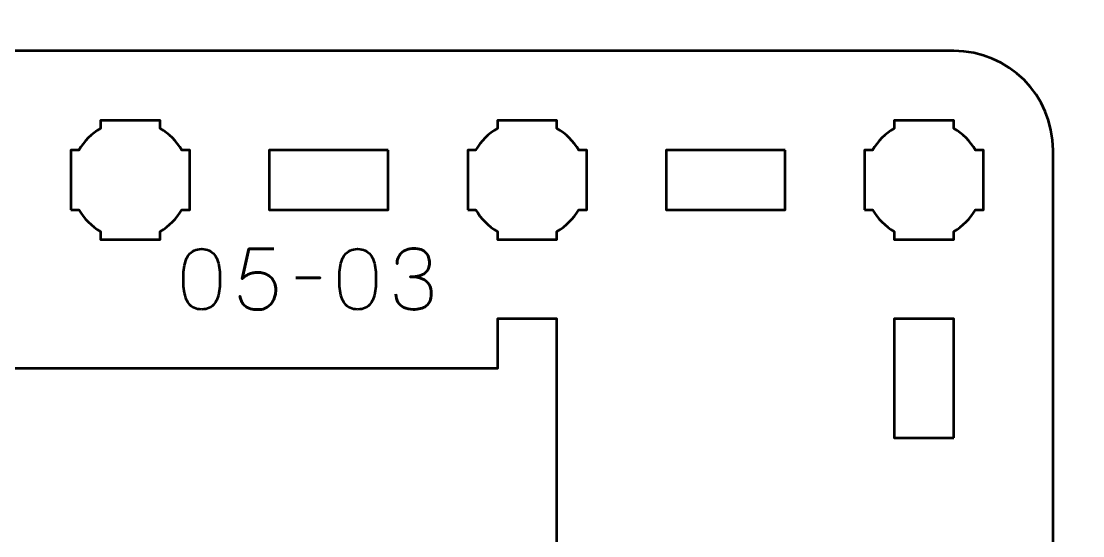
# Model space of a CAD drawing. Header units: centimetres. Extents: x -21 to 0, y -29.7 to 0.
# Drawn here: x -15.65 to -10.3, y -12.46 to -9.86 of the extents above; entities that cross this region are included whole.
import ezdxf

# ---------------------------------------------------------------- set-up
doc = ezdxf.new("R2010")
doc.units = ezdxf.units.CM
doc.header["$MEASUREMENT"] = 0
doc.layers.add('Layer 1', color=7, linetype='Continuous')

msp = doc.modelspace()

# ---------------------------------------------------------------- linework, layer by layer
at = {"layer": 'Layer 1', "color": 1, "lineweight": 53}
msp.add_open_spline([(-21.00003, -29.19995), (-21.00003, -29.19995), (-21.00003, -2.89992), (-21.00003, -2.89992), (-21.00003, -2.89992), (-21.00003, -2.81709), (-20.93286, -2.74992), (-20.85003, -2.74992), (-20.85003, -2.74992), (-20.7672, -2.74992), (-20.70003, -2.68275), (-20.70003, -2.59992), (-20.70003, -2.59992), (-20.70003, -2.51709), (-20.7672, -2.44992), (-20.85003, -2.44992), (-20.85003, -2.44992), (-20.93286, -2.44992), (-21.00003, -2.38275), (-21.00003, -2.29992), (-21.00003, -2.29992), (-21.00003, -2.21709), (-20.93286, -2.14992), (-20.85003, -2.14992), (-20.85003, -2.14992), (-20.7672, -2.14992), (-20.70003, -2.08275), (-20.70003, -1.99992), (-20.70003, -1.99992), (-20.70003, -1.91709), (-20.7672, -1.84992), (-20.85003, -1.84992), (-20.85003, -1.84992), (-20.93286, -1.84992), (-21.00003, -1.78275), (-21.00003, -1.69992), (-21.00003, -1.69992), (-21.00003, -1.61709), (-20.93286, -1.54992), (-20.85003, -1.54992), (-20.85003, -1.54992), (-20.7672, -1.54992), (-20.70003, -1.48275), (-20.70003, -1.39992), (-20.70003, -1.39992), (-20.70003, -1.31709), (-20.7672, -1.24992), (-20.85003, -1.24992), (-20.85003, -1.24992), (-20.93286, -1.24992), (-21.00003, -1.18275), (-21.00003, -1.09992), (-21.00003, -1.09992), (-21.00003, -1.09992), (-21.00003, -0.49992), (-21.00003, -0.49992), (-21.00003, -0.49992), (-21.00003, -0.22295), (-20.77694, 0.00004), (-20.49994, 0.00004), (-20.49994, 0.00004), (-20.49994, 0.00004), (-0.50008, 0.00004), (-0.50008, 0.00004), (-0.50008, 0.00004), (-0.22294, 0.00004), (0.00002, -0.22295), (0.00002, -0.49992), (0.00002, -0.49992), (0.00002, -0.49992), (0.00002, -29.19995), (0.00002, -29.19995), (0.00002, -29.19995), (0.00002, -29.47695), (-0.22294, -29.70004), (-0.50008, -29.70004), (-0.50008, -29.70004), (-0.50008, -29.70004), (-20.49994, -29.70004), (-20.49994, -29.70004), (-20.49994, -29.70004), (-20.77694, -29.70004), (-21.00003, -29.47695), (-21.00003, -29.19995)], degree=3, knots=[0, 0, 0, 0, 0.047619, 0.047619, 0.047619, 0.047619, 0.0952381, 0.0952381, 0.0952381, 0.0952381, 0.1428571, 0.1428571, 0.1428571, 0.1428571, 0.1904762, 0.1904762, 0.1904762, 0.1904762, 0.2380952, 0.2380952, 0.2380952, 0.2380952, 0.2857143, 0.2857143, 0.2857143, 0.2857143, 0.3333333, 0.3333333, 0.3333333, 0.3333333, 0.3809524, 0.3809524, 0.3809524, 0.3809524, 0.4285714, 0.4285714, 0.4285714, 0.4285714, 0.4761905, 0.4761905, 0.4761905, 0.4761905, 0.5238095, 0.5238095, 0.5238095, 0.5238095, 0.5714286, 0.5714286, 0.5714286, 0.5714286, 0.6190476, 0.6190476, 0.6190476, 0.6190476, 0.6666667, 0.6666667, 0.6666667, 0.6666667, 0.7142857, 0.7142857, 0.7142857, 0.7142857, 0.7619048, 0.7619048, 0.7619048, 0.7619048, 0.8095238, 0.8095238, 0.8095238, 0.8095238, 0.8571429, 0.8571429, 0.8571429, 0.8571429, 0.9047619, 0.9047619, 0.9047619, 0.9047619, 0.952381, 0.952381, 0.952381, 0.952381, 1, 1, 1, 1], dxfattribs=at)
at = {"layer": 'Layer 1', "color": 3, "lineweight": 53}
msp.add_open_spline([(-10.45004, -14.81233), (-10.45012, -15.08939), (-10.67319, -15.31227), (-10.95014, -15.31227), (-10.95014, -15.31227), (-13.71673, -15.31227), (-16.48335, -15.31227), (-19.24994, -15.31227), (-19.24994, -15.31227), (-19.52694, -15.31227), (-19.75004, -15.08918), (-19.75004, -14.81218), (-19.75004, -14.81218), (-19.75004, -14.81218), (-19.75004, -10.51232), (-19.75004, -10.51232), (-19.75004, -10.51232), (-19.75004, -10.23519), (-19.52694, -10.01223), (-19.24994, -10.01223), (-19.24994, -10.01223), (-16.48335, -10.01223), (-13.71673, -10.01223), (-10.95014, -10.01223), (-10.95014, -10.01223), (-10.67314, -10.01223), (-10.45004, -10.23532), (-10.45004, -10.51232), (-10.45004, -10.51232), (-10.45004, -10.51232), (-10.45004, -14.81233), (-10.45004, -14.81233)], degree=3, knots=[0, 0, 0, 0, 0.125, 0.125, 0.125, 0.125, 0.25, 0.25, 0.25, 0.25, 0.375, 0.375, 0.375, 0.375, 0.5, 0.5, 0.5, 0.5, 0.625, 0.625, 0.625, 0.625, 0.75, 0.75, 0.75, 0.75, 0.875, 0.875, 0.875, 0.875, 1, 1, 1, 1], dxfattribs=at)
at = {"layer": 'Layer 1', "lineweight": 53}
for points, knots in [([(-15.39999, -10.81232), (-15.39999, -10.81232), (-15.39999, -10.6638), (-15.39999, -10.6638), (-15.39999, -10.6638), (-15.39999, -10.6638), (-15.40001, -10.66225), (-15.40001, -10.66225), (-15.40001, -10.66225), (-15.40001, -10.66225), (-15.39999, -10.6607), (-15.39999, -10.6607), (-15.39999, -10.6607), (-15.39999, -10.6607), (-15.39999, -10.51232), (-15.39999, -10.51232), (-15.39999, -10.51232), (-15.39999, -10.51232), (-15.3599, -10.51232), (-15.3599, -10.51232), (-15.3599, -10.51232), (-15.33355, -10.46675), (-15.29555, -10.42877), (-15.25, -10.40241), (-15.25, -10.40241), (-15.25, -10.40241), (-15.25, -10.36232), (-15.25, -10.36232), (-15.25, -10.36232), (-15.25, -10.36232), (-15.10595, -10.36232), (-15.10595, -10.36232), (-15.10595, -10.36232), (-15.10595, -10.36232), (-15.10001, -10.36226), (-15.10001, -10.36226), (-15.10001, -10.36226), (-15.10001, -10.36226), (-15.09407, -10.36232), (-15.09407, -10.36232), (-15.09407, -10.36232), (-15.09407, -10.36232), (-14.95, -10.36232), (-14.95, -10.36232), (-14.95, -10.36232), (-14.95, -10.36232), (-14.95, -10.40239), (-14.95, -10.40239), (-14.95, -10.40239), (-14.90443, -10.42875), (-14.86644, -10.46674), (-14.8401, -10.51232), (-14.8401, -10.51232), (-14.8401, -10.51232), (-14.8, -10.51232), (-14.8, -10.51232), (-14.8, -10.51232), (-14.8, -10.51232), (-14.8, -10.81232), (-14.8, -10.81232), (-14.8, -10.81232), (-14.8, -10.81232), (-14.84019, -10.81232), (-14.84019, -10.81232), (-14.84019, -10.81232), (-14.86653, -10.85782), (-14.90449, -10.89576), (-14.95, -10.9221), (-14.95, -10.9221), (-14.95, -10.9221), (-14.95, -10.96231), (-14.95, -10.96231), (-14.95, -10.96231), (-14.95, -10.96231), (-15.25, -10.96231), (-15.25, -10.96231), (-15.25, -10.96231), (-15.25, -10.96231), (-15.25, -10.92208), (-15.25, -10.92208), (-15.25, -10.92208), (-15.2955, -10.89574), (-15.33346, -10.85781), (-15.3598, -10.81232), (-15.3598, -10.81232), (-15.3598, -10.81232), (-15.39999, -10.81232), (-15.39999, -10.81232)], [0, 0, 0, 0, 0.0454545, 0.0454545, 0.0454545, 0.0454545, 0.0909091, 0.0909091, 0.0909091, 0.0909091, 0.1363636, 0.1363636, 0.1363636, 0.1363636, 0.1818182, 0.1818182, 0.1818182, 0.1818182, 0.2272727, 0.2272727, 0.2272727, 0.2272727, 0.2727273, 0.2727273, 0.2727273, 0.2727273, 0.3181818, 0.3181818, 0.3181818, 0.3181818, 0.3636364, 0.3636364, 0.3636364, 0.3636364, 0.4090909, 0.4090909, 0.4090909, 0.4090909, 0.4545455, 0.4545455, 0.4545455, 0.4545455, 0.5, 0.5, 0.5, 0.5, 0.5454545, 0.5454545, 0.5454545, 0.5454545, 0.5909091, 0.5909091, 0.5909091, 0.5909091, 0.6363636, 0.6363636, 0.6363636, 0.6363636, 0.6818182, 0.6818182, 0.6818182, 0.6818182, 0.7272727, 0.7272727, 0.7272727, 0.7272727, 0.7727273, 0.7727273, 0.7727273, 0.7727273, 0.8181818, 0.8181818, 0.8181818, 0.8181818, 0.8636364, 0.8636364, 0.8636364, 0.8636364, 0.9090909, 0.9090909, 0.9090909, 0.9090909, 0.9545455, 0.9545455, 0.9545455, 0.9545455, 1, 1, 1, 1]), ([(-13.39999, -10.81232), (-13.39999, -10.81232), (-13.39999, -10.6638), (-13.39999, -10.6638), (-13.39999, -10.6638), (-13.39999, -10.6638), (-13.40001, -10.66225), (-13.40001, -10.66225), (-13.40001, -10.66225), (-13.40001, -10.66225), (-13.39999, -10.6607), (-13.39999, -10.6607), (-13.39999, -10.6607), (-13.39999, -10.6607), (-13.39999, -10.51232), (-13.39999, -10.51232), (-13.39999, -10.51232), (-13.39999, -10.51232), (-13.3599, -10.51232), (-13.3599, -10.51232), (-13.3599, -10.51232), (-13.33355, -10.46675), (-13.29555, -10.42877), (-13.25, -10.40241), (-13.25, -10.40241), (-13.25, -10.40241), (-13.25, -10.36232), (-13.25, -10.36232), (-13.25, -10.36232), (-13.25, -10.36232), (-13.10595, -10.36232), (-13.10595, -10.36232), (-13.10595, -10.36232), (-13.10595, -10.36232), (-13.10001, -10.36226), (-13.10001, -10.36226), (-13.10001, -10.36226), (-13.10001, -10.36226), (-13.09407, -10.36232), (-13.09407, -10.36232), (-13.09407, -10.36232), (-13.09407, -10.36232), (-12.95, -10.36232), (-12.95, -10.36232), (-12.95, -10.36232), (-12.95, -10.36232), (-12.95, -10.40239), (-12.95, -10.40239), (-12.95, -10.40239), (-12.90443, -10.42875), (-12.86644, -10.46674), (-12.8401, -10.51232), (-12.8401, -10.51232), (-12.8401, -10.51232), (-12.8, -10.51232), (-12.8, -10.51232), (-12.8, -10.51232), (-12.8, -10.51232), (-12.8, -10.81232), (-12.8, -10.81232), (-12.8, -10.81232), (-12.8, -10.81232), (-12.84019, -10.81232), (-12.84019, -10.81232), (-12.84019, -10.81232), (-12.86653, -10.85782), (-12.90449, -10.89576), (-12.95, -10.9221), (-12.95, -10.9221), (-12.95, -10.9221), (-12.95, -10.96231), (-12.95, -10.96231), (-12.95, -10.96231), (-12.95, -10.96231), (-13.25, -10.96231), (-13.25, -10.96231), (-13.25, -10.96231), (-13.25, -10.96231), (-13.25, -10.92208), (-13.25, -10.92208), (-13.25, -10.92208), (-13.2955, -10.89574), (-13.33346, -10.85781), (-13.3598, -10.81232), (-13.3598, -10.81232), (-13.3598, -10.81232), (-13.39999, -10.81232), (-13.39999, -10.81232)], [0, 0, 0, 0, 0.0454545, 0.0454545, 0.0454545, 0.0454545, 0.0909091, 0.0909091, 0.0909091, 0.0909091, 0.1363636, 0.1363636, 0.1363636, 0.1363636, 0.1818182, 0.1818182, 0.1818182, 0.1818182, 0.2272727, 0.2272727, 0.2272727, 0.2272727, 0.2727273, 0.2727273, 0.2727273, 0.2727273, 0.3181818, 0.3181818, 0.3181818, 0.3181818, 0.3636364, 0.3636364, 0.3636364, 0.3636364, 0.4090909, 0.4090909, 0.4090909, 0.4090909, 0.4545455, 0.4545455, 0.4545455, 0.4545455, 0.5, 0.5, 0.5, 0.5, 0.5454545, 0.5454545, 0.5454545, 0.5454545, 0.5909091, 0.5909091, 0.5909091, 0.5909091, 0.6363636, 0.6363636, 0.6363636, 0.6363636, 0.6818182, 0.6818182, 0.6818182, 0.6818182, 0.7272727, 0.7272727, 0.7272727, 0.7272727, 0.7727273, 0.7727273, 0.7727273, 0.7727273, 0.8181818, 0.8181818, 0.8181818, 0.8181818, 0.8636364, 0.8636364, 0.8636364, 0.8636364, 0.9090909, 0.9090909, 0.9090909, 0.9090909, 0.9545455, 0.9545455, 0.9545455, 0.9545455, 1, 1, 1, 1]), ([(-11.39999, -10.81232), (-11.39999, -10.81232), (-11.39999, -10.6638), (-11.39999, -10.6638), (-11.39999, -10.6638), (-11.39999, -10.6638), (-11.40001, -10.66225), (-11.40001, -10.66225), (-11.40001, -10.66225), (-11.40001, -10.66225), (-11.39999, -10.6607), (-11.39999, -10.6607), (-11.39999, -10.6607), (-11.39999, -10.6607), (-11.39999, -10.51232), (-11.39999, -10.51232), (-11.39999, -10.51232), (-11.39999, -10.51232), (-11.3599, -10.51232), (-11.3599, -10.51232), (-11.3599, -10.51232), (-11.33355, -10.46675), (-11.29555, -10.42877), (-11.25, -10.40241), (-11.25, -10.40241), (-11.25, -10.40241), (-11.25, -10.36232), (-11.25, -10.36232), (-11.25, -10.36232), (-11.25, -10.36232), (-11.10595, -10.36232), (-11.10595, -10.36232), (-11.10595, -10.36232), (-11.10595, -10.36232), (-11.10001, -10.36226), (-11.10001, -10.36226), (-11.10001, -10.36226), (-11.10001, -10.36226), (-11.09407, -10.36232), (-11.09407, -10.36232), (-11.09407, -10.36232), (-11.09407, -10.36232), (-10.95, -10.36232), (-10.95, -10.36232), (-10.95, -10.36232), (-10.95, -10.36232), (-10.95, -10.40239), (-10.95, -10.40239), (-10.95, -10.40239), (-10.90443, -10.42875), (-10.86644, -10.46674), (-10.8401, -10.51232), (-10.8401, -10.51232), (-10.8401, -10.51232), (-10.8, -10.51232), (-10.8, -10.51232), (-10.8, -10.51232), (-10.8, -10.51232), (-10.8, -10.81232), (-10.8, -10.81232), (-10.8, -10.81232), (-10.8, -10.81232), (-10.84019, -10.81232), (-10.84019, -10.81232), (-10.84019, -10.81232), (-10.86653, -10.85782), (-10.90449, -10.89576), (-10.95, -10.9221), (-10.95, -10.9221), (-10.95, -10.9221), (-10.95, -10.96231), (-10.95, -10.96231), (-10.95, -10.96231), (-10.95, -10.96231), (-11.25, -10.96231), (-11.25, -10.96231), (-11.25, -10.96231), (-11.25, -10.96231), (-11.25, -10.92208), (-11.25, -10.92208), (-11.25, -10.92208), (-11.2955, -10.89574), (-11.33346, -10.85781), (-11.3598, -10.81232), (-11.3598, -10.81232), (-11.3598, -10.81232), (-11.39999, -10.81232), (-11.39999, -10.81232)], [0, 0, 0, 0, 0.0454545, 0.0454545, 0.0454545, 0.0454545, 0.0909091, 0.0909091, 0.0909091, 0.0909091, 0.1363636, 0.1363636, 0.1363636, 0.1363636, 0.1818182, 0.1818182, 0.1818182, 0.1818182, 0.2272727, 0.2272727, 0.2272727, 0.2272727, 0.2727273, 0.2727273, 0.2727273, 0.2727273, 0.3181818, 0.3181818, 0.3181818, 0.3181818, 0.3636364, 0.3636364, 0.3636364, 0.3636364, 0.4090909, 0.4090909, 0.4090909, 0.4090909, 0.4545455, 0.4545455, 0.4545455, 0.4545455, 0.5, 0.5, 0.5, 0.5, 0.5454545, 0.5454545, 0.5454545, 0.5454545, 0.5909091, 0.5909091, 0.5909091, 0.5909091, 0.6363636, 0.6363636, 0.6363636, 0.6363636, 0.6818182, 0.6818182, 0.6818182, 0.6818182, 0.7272727, 0.7272727, 0.7272727, 0.7272727, 0.7727273, 0.7727273, 0.7727273, 0.7727273, 0.8181818, 0.8181818, 0.8181818, 0.8181818, 0.8636364, 0.8636364, 0.8636364, 0.8636364, 0.9090909, 0.9090909, 0.9090909, 0.9090909, 0.9545455, 0.9545455, 0.9545455, 0.9545455, 1, 1, 1, 1]), ([(-13.80009, -10.51232), (-13.80009, -10.51232), (-13.80009, -10.81233), (-13.80009, -10.81233), (-13.80009, -10.81233), (-13.80009, -10.81233), (-14.40008, -10.81233), (-14.40008, -10.81233), (-14.40008, -10.81233), (-14.40008, -10.81233), (-14.40008, -10.51232), (-14.40008, -10.51232), (-14.40008, -10.51232), (-14.40008, -10.51232), (-13.80009, -10.51232), (-13.80009, -10.51232)], [0, 0, 0, 0, 0.25, 0.25, 0.25, 0.25, 0.5, 0.5, 0.5, 0.5, 0.75, 0.75, 0.75, 0.75, 1, 1, 1, 1]), ([(-11.80009, -10.51232), (-11.80009, -10.51232), (-11.80009, -10.81233), (-11.80009, -10.81233), (-11.80009, -10.81233), (-11.80009, -10.81233), (-12.40008, -10.81233), (-12.40008, -10.81233), (-12.40008, -10.81233), (-12.40008, -10.81233), (-12.40008, -10.51232), (-12.40008, -10.51232), (-12.40008, -10.51232), (-12.40008, -10.51232), (-11.80009, -10.51232), (-11.80009, -10.51232)], [0, 0, 0, 0, 0.25, 0.25, 0.25, 0.25, 0.5, 0.5, 0.5, 0.5, 0.75, 0.75, 0.75, 0.75, 1, 1, 1, 1]), ([(-18.93759, -13.96232), (-18.93759, -13.96232), (-19.2501, -13.96232), (-19.2501, -13.96232), (-19.2501, -13.96232), (-19.2501, -12.9369), (-19.2501, -12.38773), (-19.2501, -11.36233), (-19.2501, -11.36233), (-19.2501, -11.36233), (-18.93759, -11.36233), (-18.93759, -11.36233), (-18.93759, -11.36233), (-18.93759, -11.36233), (-18.93759, -11.61225), (-18.93759, -11.61225), (-18.93759, -11.61225), (-16.51882, -11.61225), (-15.66144, -11.61226), (-13.2501, -11.61226), (-13.2501, -11.61226), (-13.2501, -11.61226), (-13.2501, -11.36233), (-13.2501, -11.36233), (-13.2501, -11.36233), (-13.2501, -11.36233), (-12.95009, -11.36233), (-12.95009, -11.36233), (-12.95009, -11.36233), (-12.95009, -12.26048), (-12.95009, -13.06417), (-12.95009, -13.96232), (-12.95009, -13.96232), (-12.95009, -13.96232), (-13.2501, -13.96232), (-13.2501, -13.96232), (-13.2501, -13.96232), (-13.2501, -13.96232), (-13.2501, -13.71225), (-13.2501, -13.71225), (-13.2501, -13.71225), (-15.69155, -13.71224), (-16.47891, -13.71223), (-18.93759, -13.71224), (-18.93759, -13.71224), (-18.93759, -13.71224), (-18.93759, -13.96232), (-18.93759, -13.96232)], [0, 0, 0, 0, 0.0833333, 0.0833333, 0.0833333, 0.0833333, 0.1666667, 0.1666667, 0.1666667, 0.1666667, 0.25, 0.25, 0.25, 0.25, 0.3333333, 0.3333333, 0.3333333, 0.3333333, 0.4166667, 0.4166667, 0.4166667, 0.4166667, 0.5, 0.5, 0.5, 0.5, 0.5833333, 0.5833333, 0.5833333, 0.5833333, 0.6666667, 0.6666667, 0.6666667, 0.6666667, 0.75, 0.75, 0.75, 0.75, 0.8333333, 0.8333333, 0.8333333, 0.8333333, 0.9166667, 0.9166667, 0.9166667, 0.9166667, 1, 1, 1, 1]), ([(-10.95009, -11.96232), (-10.95009, -11.96232), (-11.2501, -11.96232), (-11.2501, -11.96232), (-11.2501, -11.96232), (-11.2501, -11.96232), (-11.2501, -11.36233), (-11.2501, -11.36233), (-11.2501, -11.36233), (-11.2501, -11.36233), (-10.95009, -11.36233), (-10.95009, -11.36233), (-10.95009, -11.36233), (-10.95009, -11.36233), (-10.95009, -11.96232), (-10.95009, -11.96232)], [0, 0, 0, 0, 0.25, 0.25, 0.25, 0.25, 0.5, 0.5, 0.5, 0.5, 0.75, 0.75, 0.75, 0.75, 1, 1, 1, 1])]:
    msp.add_open_spline(points, degree=3, knots=knots, dxfattribs=at)
at = {"layer": 'Layer 1', "color": 5, "lineweight": 53}
for points, knots in [([(-14.74057, -11.31509), (-14.72576, -11.31502), (-14.71299, -11.31241), (-14.70233, -11.30733), (-14.70233, -11.30733), (-14.69175, -11.30225), (-14.68293, -11.29498), (-14.67588, -11.28574), (-14.67588, -11.28574), (-14.66889, -11.27643), (-14.66339, -11.26542), (-14.6593, -11.25272), (-14.6593, -11.25272), (-14.65527, -11.24002), (-14.65238, -11.22612), (-14.65076, -11.21088), (-14.65076, -11.21088), (-14.64906, -11.19564), (-14.64822, -11.17962), (-14.64829, -11.16269), (-14.64829, -11.16269), (-14.64822, -11.14583), (-14.64906, -11.12981), (-14.65076, -11.11464), (-14.65076, -11.11464), (-14.65238, -11.09947), (-14.65527, -11.0855), (-14.6593, -11.0728), (-14.6593, -11.0728), (-14.66339, -11.06017), (-14.66889, -11.04917), (-14.67588, -11.03978), (-14.67588, -11.03978), (-14.68293, -11.03047), (-14.69175, -11.0232), (-14.70233, -11.01812), (-14.70233, -11.01812), (-14.71299, -11.01297), (-14.72576, -11.01036), (-14.74057, -11.01029), (-14.74057, -11.01029), (-14.75539, -11.01036), (-14.76816, -11.01297), (-14.77882, -11.01812), (-14.77882, -11.01812), (-14.7894, -11.0232), (-14.79822, -11.03047), (-14.80527, -11.03978), (-14.80527, -11.03978), (-14.81226, -11.04917), (-14.81776, -11.06017), (-14.82185, -11.0728), (-14.82185, -11.0728), (-14.82588, -11.0855), (-14.82877, -11.09947), (-14.83039, -11.11464), (-14.83039, -11.11464), (-14.83208, -11.12981), (-14.83293, -11.14583), (-14.83286, -11.16269), (-14.83286, -11.16269), (-14.83293, -11.17962), (-14.83208, -11.19564), (-14.83039, -11.21088), (-14.83039, -11.21088), (-14.82877, -11.22612), (-14.82588, -11.24002), (-14.82185, -11.25272), (-14.82185, -11.25272), (-14.81776, -11.26542), (-14.81226, -11.27643), (-14.80527, -11.28574), (-14.80527, -11.28574), (-14.79822, -11.29498), (-14.7894, -11.30225), (-14.77882, -11.30733), (-14.77882, -11.30733), (-14.76816, -11.31241), (-14.75539, -11.31502), (-14.74057, -11.31509)], [0, 0, 0, 0, 0.05, 0.05, 0.05, 0.05, 0.1, 0.1, 0.1, 0.1, 0.15, 0.15, 0.15, 0.15, 0.2, 0.2, 0.2, 0.2, 0.25, 0.25, 0.25, 0.25, 0.3, 0.3, 0.3, 0.3, 0.35, 0.35, 0.35, 0.35, 0.4, 0.4, 0.4, 0.4, 0.45, 0.45, 0.45, 0.45, 0.5, 0.5, 0.5, 0.5, 0.55, 0.55, 0.55, 0.55, 0.6, 0.6, 0.6, 0.6, 0.65, 0.65, 0.65, 0.65, 0.7, 0.7, 0.7, 0.7, 0.75, 0.75, 0.75, 0.75, 0.8, 0.8, 0.8, 0.8, 0.85, 0.85, 0.85, 0.85, 0.9, 0.9, 0.9, 0.9, 0.95, 0.95, 0.95, 0.95, 1, 1, 1, 1]), ([(-14.74057, -11.31509), (-14.72576, -11.31502), (-14.71299, -11.31241), (-14.70233, -11.30733), (-14.70233, -11.30733), (-14.69175, -11.30225), (-14.68293, -11.29498), (-14.67588, -11.28574), (-14.67588, -11.28574), (-14.66889, -11.27643), (-14.66339, -11.26542), (-14.6593, -11.25272), (-14.6593, -11.25272), (-14.65527, -11.24002), (-14.65238, -11.22612), (-14.65076, -11.21088), (-14.65076, -11.21088), (-14.64906, -11.19564), (-14.64822, -11.17962), (-14.64829, -11.16269), (-14.64829, -11.16269), (-14.64822, -11.14583), (-14.64906, -11.12981), (-14.65076, -11.11464), (-14.65076, -11.11464), (-14.65238, -11.09947), (-14.65527, -11.0855), (-14.6593, -11.0728), (-14.6593, -11.0728), (-14.66339, -11.06017), (-14.66889, -11.04917), (-14.67588, -11.03978), (-14.67588, -11.03978), (-14.68293, -11.03047), (-14.69175, -11.0232), (-14.70233, -11.01812), (-14.70233, -11.01812), (-14.71299, -11.01297), (-14.72576, -11.01036), (-14.74057, -11.01029), (-14.74057, -11.01029), (-14.75539, -11.01036), (-14.76816, -11.01297), (-14.77882, -11.01812), (-14.77882, -11.01812), (-14.7894, -11.0232), (-14.79822, -11.03047), (-14.80527, -11.03978), (-14.80527, -11.03978), (-14.81226, -11.04917), (-14.81776, -11.06017), (-14.82185, -11.0728), (-14.82185, -11.0728), (-14.82588, -11.0855), (-14.82877, -11.09947), (-14.83039, -11.11464), (-14.83039, -11.11464), (-14.83208, -11.12981), (-14.83293, -11.14583), (-14.83286, -11.16269), (-14.83286, -11.16269), (-14.83293, -11.17962), (-14.83208, -11.19564), (-14.83039, -11.21088), (-14.83039, -11.21088), (-14.82877, -11.22612), (-14.82588, -11.24002), (-14.82185, -11.25272), (-14.82185, -11.25272), (-14.81776, -11.26542), (-14.81226, -11.27643), (-14.80527, -11.28574), (-14.80527, -11.28574), (-14.79822, -11.29498), (-14.7894, -11.30225), (-14.77882, -11.30733), (-14.77882, -11.30733), (-14.76816, -11.31241), (-14.75539, -11.31502), (-14.74057, -11.31509)], [0, 0, 0, 0, 0.05, 0.05, 0.05, 0.05, 0.1, 0.1, 0.1, 0.1, 0.15, 0.15, 0.15, 0.15, 0.2, 0.2, 0.2, 0.2, 0.25, 0.25, 0.25, 0.25, 0.3, 0.3, 0.3, 0.3, 0.35, 0.35, 0.35, 0.35, 0.4, 0.4, 0.4, 0.4, 0.45, 0.45, 0.45, 0.45, 0.5, 0.5, 0.5, 0.5, 0.55, 0.55, 0.55, 0.55, 0.6, 0.6, 0.6, 0.6, 0.65, 0.65, 0.65, 0.65, 0.7, 0.7, 0.7, 0.7, 0.75, 0.75, 0.75, 0.75, 0.8, 0.8, 0.8, 0.8, 0.85, 0.85, 0.85, 0.85, 0.9, 0.9, 0.9, 0.9, 0.95, 0.95, 0.95, 0.95, 1, 1, 1, 1]), ([(-14.37651, -11.00987), (-14.37651, -11.00987), (-14.50351, -11.00987), (-14.50351, -11.00987), (-14.50351, -11.00987), (-14.50351, -11.00987), (-14.53738, -11.16142), (-14.53738, -11.16142), (-14.53738, -11.16142), (-14.53145, -11.15634), (-14.52581, -11.15176), (-14.52037, -11.14773), (-14.52037, -11.14773), (-14.51501, -11.14371), (-14.50937, -11.14033), (-14.50337, -11.1375), (-14.50337, -11.1375), (-14.49744, -11.13468), (-14.49067, -11.13256), (-14.48305, -11.13108), (-14.48305, -11.13108), (-14.4755, -11.1296), (-14.46647, -11.12882), (-14.4561, -11.12882), (-14.4561, -11.12882), (-14.44763, -11.12882), (-14.43916, -11.12995), (-14.4307, -11.13228), (-14.4307, -11.13228), (-14.42223, -11.13454), (-14.41419, -11.138), (-14.40657, -11.14258), (-14.40657, -11.14258), (-14.39888, -11.14724), (-14.3921, -11.15303), (-14.38618, -11.16001), (-14.38618, -11.16001), (-14.38018, -11.167), (-14.37545, -11.17518), (-14.37207, -11.18456), (-14.37207, -11.18456), (-14.36861, -11.19395), (-14.36685, -11.2046), (-14.36678, -11.21645), (-14.36678, -11.21645), (-14.3667, -11.22083), (-14.3672, -11.22633), (-14.36819, -11.23282), (-14.36819, -11.23282), (-14.3691, -11.23931), (-14.3708, -11.24637), (-14.3732, -11.25385), (-14.3732, -11.25385), (-14.37559, -11.26133), (-14.37898, -11.26874), (-14.38328, -11.27607), (-14.38328, -11.27607), (-14.38759, -11.28341), (-14.39309, -11.29011), (-14.39972, -11.29618), (-14.39972, -11.29618), (-14.40636, -11.30225), (-14.4144, -11.30712), (-14.42378, -11.31079), (-14.42378, -11.31079), (-14.43324, -11.31438), (-14.44432, -11.31629), (-14.45694, -11.31636), (-14.45694, -11.31636), (-14.47204, -11.31629), (-14.48474, -11.31467), (-14.49504, -11.31163), (-14.49504, -11.31163), (-14.50535, -11.30853), (-14.51374, -11.30451), (-14.52023, -11.29943), (-14.52023, -11.29943), (-14.52679, -11.29435), (-14.53187, -11.28877), (-14.53554, -11.28271), (-14.53554, -11.28271), (-14.53921, -11.27664), (-14.54196, -11.27057), (-14.5438, -11.2645), (-14.5438, -11.2645), (-14.54563, -11.25843), (-14.54704, -11.25286), (-14.54796, -11.24778), (-14.54796, -11.24778), (-14.54704, -11.25286), (-14.54563, -11.25843), (-14.5438, -11.2645), (-14.5438, -11.2645), (-14.54196, -11.27057), (-14.53921, -11.27664), (-14.53554, -11.28271), (-14.53554, -11.28271), (-14.53187, -11.28877), (-14.52679, -11.29435), (-14.52023, -11.29943), (-14.52023, -11.29943), (-14.51374, -11.30451), (-14.50535, -11.30853), (-14.49504, -11.31163), (-14.49504, -11.31163), (-14.48474, -11.31467), (-14.47204, -11.31629), (-14.45694, -11.31636), (-14.45694, -11.31636), (-14.44432, -11.31629), (-14.43324, -11.31438), (-14.42378, -11.31079), (-14.42378, -11.31079), (-14.4144, -11.30712), (-14.40636, -11.30225), (-14.39972, -11.29618), (-14.39972, -11.29618), (-14.39309, -11.29011), (-14.38759, -11.28341), (-14.38328, -11.27607), (-14.38328, -11.27607), (-14.37898, -11.26874), (-14.37559, -11.26133), (-14.3732, -11.25385), (-14.3732, -11.25385), (-14.3708, -11.24637), (-14.3691, -11.23931), (-14.36819, -11.23282), (-14.36819, -11.23282), (-14.3672, -11.22633), (-14.3667, -11.22083), (-14.36678, -11.21645), (-14.36678, -11.21645), (-14.36685, -11.2046), (-14.36861, -11.19395), (-14.37207, -11.18456), (-14.37207, -11.18456), (-14.37545, -11.17518), (-14.38018, -11.167), (-14.38618, -11.16001), (-14.38618, -11.16001), (-14.3921, -11.15303), (-14.39888, -11.14724), (-14.40657, -11.14258), (-14.40657, -11.14258), (-14.41419, -11.138), (-14.42223, -11.13454), (-14.4307, -11.13228), (-14.4307, -11.13228), (-14.43916, -11.12995), (-14.44763, -11.12882), (-14.4561, -11.12882), (-14.4561, -11.12882), (-14.46647, -11.12882), (-14.4755, -11.1296), (-14.48305, -11.13108), (-14.48305, -11.13108), (-14.49067, -11.13256), (-14.49744, -11.13468), (-14.50337, -11.1375), (-14.50337, -11.1375), (-14.50937, -11.14033), (-14.51501, -11.14371), (-14.52037, -11.14773), (-14.52037, -11.14773), (-14.52581, -11.15176), (-14.53145, -11.15634), (-14.53738, -11.16142), (-14.53738, -11.16142), (-14.53738, -11.16142), (-14.50351, -11.00987), (-14.50351, -11.00987), (-14.50351, -11.00987), (-14.50351, -11.00987), (-14.37651, -11.00987), (-14.37651, -11.00987)], [0, 0, 0, 0, 0.0227273, 0.0227273, 0.0227273, 0.0227273, 0.0454545, 0.0454545, 0.0454545, 0.0454545, 0.0681818, 0.0681818, 0.0681818, 0.0681818, 0.0909091, 0.0909091, 0.0909091, 0.0909091, 0.1136364, 0.1136364, 0.1136364, 0.1136364, 0.1363636, 0.1363636, 0.1363636, 0.1363636, 0.1590909, 0.1590909, 0.1590909, 0.1590909, 0.1818182, 0.1818182, 0.1818182, 0.1818182, 0.2045455, 0.2045455, 0.2045455, 0.2045455, 0.2272727, 0.2272727, 0.2272727, 0.2272727, 0.25, 0.25, 0.25, 0.25, 0.2727273, 0.2727273, 0.2727273, 0.2727273, 0.2954545, 0.2954545, 0.2954545, 0.2954545, 0.3181818, 0.3181818, 0.3181818, 0.3181818, 0.3409091, 0.3409091, 0.3409091, 0.3409091, 0.3636364, 0.3636364, 0.3636364, 0.3636364, 0.3863636, 0.3863636, 0.3863636, 0.3863636, 0.4090909, 0.4090909, 0.4090909, 0.4090909, 0.4318182, 0.4318182, 0.4318182, 0.4318182, 0.4545455, 0.4545455, 0.4545455, 0.4545455, 0.4772727, 0.4772727, 0.4772727, 0.4772727, 0.5, 0.5, 0.5, 0.5, 0.5227273, 0.5227273, 0.5227273, 0.5227273, 0.5454545, 0.5454545, 0.5454545, 0.5454545, 0.5681818, 0.5681818, 0.5681818, 0.5681818, 0.5909091, 0.5909091, 0.5909091, 0.5909091, 0.6136364, 0.6136364, 0.6136364, 0.6136364, 0.6363636, 0.6363636, 0.6363636, 0.6363636, 0.6590909, 0.6590909, 0.6590909, 0.6590909, 0.6818182, 0.6818182, 0.6818182, 0.6818182, 0.7045455, 0.7045455, 0.7045455, 0.7045455, 0.7272727, 0.7272727, 0.7272727, 0.7272727, 0.75, 0.75, 0.75, 0.75, 0.7727273, 0.7727273, 0.7727273, 0.7727273, 0.7954545, 0.7954545, 0.7954545, 0.7954545, 0.8181818, 0.8181818, 0.8181818, 0.8181818, 0.8409091, 0.8409091, 0.8409091, 0.8409091, 0.8636364, 0.8636364, 0.8636364, 0.8636364, 0.8863636, 0.8863636, 0.8863636, 0.8863636, 0.9090909, 0.9090909, 0.9090909, 0.9090909, 0.9318182, 0.9318182, 0.9318182, 0.9318182, 0.9545455, 0.9545455, 0.9545455, 0.9545455, 0.9772727, 0.9772727, 0.9772727, 0.9772727, 1, 1, 1, 1]), ([(-13.95445, -11.31509), (-13.93964, -11.31502), (-13.92687, -11.31241), (-13.91621, -11.30733), (-13.91621, -11.30733), (-13.90563, -11.30225), (-13.89681, -11.29498), (-13.88976, -11.28574), (-13.88976, -11.28574), (-13.88277, -11.27643), (-13.87727, -11.26542), (-13.87318, -11.25272), (-13.87318, -11.25272), (-13.86915, -11.24002), (-13.86626, -11.22612), (-13.86464, -11.21088), (-13.86464, -11.21088), (-13.86294, -11.19564), (-13.8621, -11.17962), (-13.86217, -11.16269), (-13.86217, -11.16269), (-13.8621, -11.14583), (-13.86294, -11.12981), (-13.86464, -11.11464), (-13.86464, -11.11464), (-13.86626, -11.09947), (-13.86915, -11.0855), (-13.87318, -11.0728), (-13.87318, -11.0728), (-13.87727, -11.06017), (-13.88277, -11.04917), (-13.88976, -11.03978), (-13.88976, -11.03978), (-13.89681, -11.03047), (-13.90563, -11.0232), (-13.91621, -11.01812), (-13.91621, -11.01812), (-13.92687, -11.01297), (-13.93964, -11.01036), (-13.95445, -11.01029), (-13.95445, -11.01029), (-13.96927, -11.01036), (-13.98204, -11.01297), (-13.9927, -11.01812), (-13.9927, -11.01812), (-14.00328, -11.0232), (-14.0121, -11.03047), (-14.01915, -11.03978), (-14.01915, -11.03978), (-14.02614, -11.04917), (-14.03164, -11.06017), (-14.03573, -11.0728), (-14.03573, -11.0728), (-14.03976, -11.0855), (-14.04265, -11.09947), (-14.04427, -11.11464), (-14.04427, -11.11464), (-14.04596, -11.12981), (-14.04681, -11.14583), (-14.04674, -11.16269), (-14.04674, -11.16269), (-14.04681, -11.17962), (-14.04596, -11.19564), (-14.04427, -11.21088), (-14.04427, -11.21088), (-14.04265, -11.22612), (-14.03976, -11.24002), (-14.03573, -11.25272), (-14.03573, -11.25272), (-14.03164, -11.26542), (-14.02614, -11.27643), (-14.01915, -11.28574), (-14.01915, -11.28574), (-14.0121, -11.29498), (-14.00328, -11.30225), (-13.9927, -11.30733), (-13.9927, -11.30733), (-13.98204, -11.31241), (-13.96927, -11.31502), (-13.95445, -11.31509)], [0, 0, 0, 0, 0.05, 0.05, 0.05, 0.05, 0.1, 0.1, 0.1, 0.1, 0.15, 0.15, 0.15, 0.15, 0.2, 0.2, 0.2, 0.2, 0.25, 0.25, 0.25, 0.25, 0.3, 0.3, 0.3, 0.3, 0.35, 0.35, 0.35, 0.35, 0.4, 0.4, 0.4, 0.4, 0.45, 0.45, 0.45, 0.45, 0.5, 0.5, 0.5, 0.5, 0.55, 0.55, 0.55, 0.55, 0.6, 0.6, 0.6, 0.6, 0.65, 0.65, 0.65, 0.65, 0.7, 0.7, 0.7, 0.7, 0.75, 0.75, 0.75, 0.75, 0.8, 0.8, 0.8, 0.8, 0.85, 0.85, 0.85, 0.85, 0.9, 0.9, 0.9, 0.9, 0.95, 0.95, 0.95, 0.95, 1, 1, 1, 1]), ([(-13.95445, -11.31509), (-13.93964, -11.31502), (-13.92687, -11.31241), (-13.91621, -11.30733), (-13.91621, -11.30733), (-13.90563, -11.30225), (-13.89681, -11.29498), (-13.88976, -11.28574), (-13.88976, -11.28574), (-13.88277, -11.27643), (-13.87727, -11.26542), (-13.87318, -11.25272), (-13.87318, -11.25272), (-13.86915, -11.24002), (-13.86626, -11.22612), (-13.86464, -11.21088), (-13.86464, -11.21088), (-13.86294, -11.19564), (-13.8621, -11.17962), (-13.86217, -11.16269), (-13.86217, -11.16269), (-13.8621, -11.14583), (-13.86294, -11.12981), (-13.86464, -11.11464), (-13.86464, -11.11464), (-13.86626, -11.09947), (-13.86915, -11.0855), (-13.87318, -11.0728), (-13.87318, -11.0728), (-13.87727, -11.06017), (-13.88277, -11.04917), (-13.88976, -11.03978), (-13.88976, -11.03978), (-13.89681, -11.03047), (-13.90563, -11.0232), (-13.91621, -11.01812), (-13.91621, -11.01812), (-13.92687, -11.01297), (-13.93964, -11.01036), (-13.95445, -11.01029), (-13.95445, -11.01029), (-13.96927, -11.01036), (-13.98204, -11.01297), (-13.9927, -11.01812), (-13.9927, -11.01812), (-14.00328, -11.0232), (-14.0121, -11.03047), (-14.01915, -11.03978), (-14.01915, -11.03978), (-14.02614, -11.04917), (-14.03164, -11.06017), (-14.03573, -11.0728), (-14.03573, -11.0728), (-14.03976, -11.0855), (-14.04265, -11.09947), (-14.04427, -11.11464), (-14.04427, -11.11464), (-14.04596, -11.12981), (-14.04681, -11.14583), (-14.04674, -11.16269), (-14.04674, -11.16269), (-14.04681, -11.17962), (-14.04596, -11.19564), (-14.04427, -11.21088), (-14.04427, -11.21088), (-14.04265, -11.22612), (-14.03976, -11.24002), (-14.03573, -11.25272), (-14.03573, -11.25272), (-14.03164, -11.26542), (-14.02614, -11.27643), (-14.01915, -11.28574), (-14.01915, -11.28574), (-14.0121, -11.29498), (-14.00328, -11.30225), (-13.9927, -11.30733), (-13.9927, -11.30733), (-13.98204, -11.31241), (-13.96927, -11.31502), (-13.95445, -11.31509)], [0, 0, 0, 0, 0.05, 0.05, 0.05, 0.05, 0.1, 0.1, 0.1, 0.1, 0.15, 0.15, 0.15, 0.15, 0.2, 0.2, 0.2, 0.2, 0.25, 0.25, 0.25, 0.25, 0.3, 0.3, 0.3, 0.3, 0.35, 0.35, 0.35, 0.35, 0.4, 0.4, 0.4, 0.4, 0.45, 0.45, 0.45, 0.45, 0.5, 0.5, 0.5, 0.5, 0.55, 0.55, 0.55, 0.55, 0.6, 0.6, 0.6, 0.6, 0.65, 0.65, 0.65, 0.65, 0.7, 0.7, 0.7, 0.7, 0.75, 0.75, 0.75, 0.75, 0.8, 0.8, 0.8, 0.8, 0.85, 0.85, 0.85, 0.85, 0.9, 0.9, 0.9, 0.9, 0.95, 0.95, 0.95, 0.95, 1, 1, 1, 1]), ([(-13.76184, -11.23847), (-13.76177, -11.25371), (-13.75824, -11.26697), (-13.75126, -11.27847), (-13.75126, -11.27847), (-13.74427, -11.2899), (-13.73432, -11.29886), (-13.72134, -11.30528), (-13.72134, -11.30528), (-13.70836, -11.3117), (-13.69277, -11.31495), (-13.67463, -11.31509), (-13.67463, -11.31509), (-13.66102, -11.31509), (-13.64867, -11.31368), (-13.63745, -11.31072), (-13.63745, -11.31072), (-13.6263, -11.30775), (-13.61671, -11.30317), (-13.60859, -11.29689), (-13.60859, -11.29689), (-13.60048, -11.29061), (-13.59427, -11.28249), (-13.58983, -11.27262), (-13.58983, -11.27262), (-13.58545, -11.26267), (-13.58327, -11.25074), (-13.5832, -11.23677), (-13.5832, -11.23677), (-13.58312, -11.21815), (-13.58693, -11.20241), (-13.59448, -11.18964), (-13.59448, -11.18964), (-13.60203, -11.17687), (-13.61375, -11.16728), (-13.62948, -11.16072), (-13.62948, -11.16072), (-13.64521, -11.15415), (-13.66539, -11.15084), (-13.68987, -11.15084), (-13.68987, -11.15084), (-13.6716, -11.15091), (-13.65629, -11.14922), (-13.6438, -11.14576), (-13.6438, -11.14576), (-13.63138, -11.1423), (-13.62144, -11.13743), (-13.61396, -11.13108), (-13.61396, -11.13108), (-13.60648, -11.1248), (-13.60105, -11.11732), (-13.5978, -11.10872), (-13.5978, -11.10872), (-13.59448, -11.10018), (-13.59286, -11.0908), (-13.59293, -11.08057), (-13.59293, -11.08057), (-13.59286, -11.07033), (-13.59427, -11.06088), (-13.59709, -11.05213), (-13.59709, -11.05213), (-13.59985, -11.04338), (-13.60436, -11.03569), (-13.6105, -11.02913), (-13.6105, -11.02913), (-13.61664, -11.02257), (-13.62475, -11.01742), (-13.6347, -11.01375), (-13.6347, -11.01375), (-13.64472, -11.01008), (-13.65693, -11.00825), (-13.67125, -11.00818), (-13.67125, -11.00818), (-13.6855, -11.00825), (-13.69799, -11.01036), (-13.70857, -11.01446), (-13.70857, -11.01446), (-13.71923, -11.01855), (-13.72797, -11.02412), (-13.73503, -11.03125), (-13.73503, -11.03125), (-13.74201, -11.03837), (-13.74724, -11.04649), (-13.75069, -11.05566), (-13.75069, -11.05566), (-13.75422, -11.06483), (-13.75591, -11.07457), (-13.75591, -11.0848), (-13.75591, -11.0848), (-13.75591, -11.07457), (-13.75422, -11.06483), (-13.75069, -11.05566), (-13.75069, -11.05566), (-13.74724, -11.04649), (-13.74201, -11.03837), (-13.73503, -11.03125), (-13.73503, -11.03125), (-13.72797, -11.02412), (-13.71923, -11.01855), (-13.70857, -11.01446), (-13.70857, -11.01446), (-13.69799, -11.01036), (-13.6855, -11.00825), (-13.67125, -11.00818), (-13.67125, -11.00818), (-13.65693, -11.00825), (-13.64472, -11.01008), (-13.6347, -11.01375), (-13.6347, -11.01375), (-13.62475, -11.01742), (-13.61664, -11.02257), (-13.6105, -11.02913), (-13.6105, -11.02913), (-13.60436, -11.03569), (-13.59985, -11.04338), (-13.59709, -11.05213), (-13.59709, -11.05213), (-13.59427, -11.06088), (-13.59286, -11.07033), (-13.59293, -11.08057), (-13.59293, -11.08057), (-13.59286, -11.0908), (-13.59448, -11.10018), (-13.5978, -11.10872), (-13.5978, -11.10872), (-13.60105, -11.11732), (-13.60648, -11.1248), (-13.61396, -11.13108), (-13.61396, -11.13108), (-13.62144, -11.13743), (-13.63138, -11.1423), (-13.6438, -11.14576), (-13.6438, -11.14576), (-13.65629, -11.14922), (-13.6716, -11.15091), (-13.68987, -11.15084), (-13.68987, -11.15084), (-13.66539, -11.15084), (-13.64521, -11.15415), (-13.62948, -11.16072), (-13.62948, -11.16072), (-13.61375, -11.16728), (-13.60203, -11.17687), (-13.59448, -11.18964), (-13.59448, -11.18964), (-13.58693, -11.20241), (-13.58312, -11.21815), (-13.5832, -11.23677), (-13.5832, -11.23677), (-13.58327, -11.25074), (-13.58545, -11.26267), (-13.58983, -11.27262), (-13.58983, -11.27262), (-13.59427, -11.28249), (-13.60048, -11.29061), (-13.60859, -11.29689), (-13.60859, -11.29689), (-13.61671, -11.30317), (-13.6263, -11.30775), (-13.63745, -11.31072), (-13.63745, -11.31072), (-13.64867, -11.31368), (-13.66102, -11.31509), (-13.67463, -11.31509), (-13.67463, -11.31509), (-13.69277, -11.31495), (-13.70836, -11.3117), (-13.72134, -11.30528), (-13.72134, -11.30528), (-13.73432, -11.29886), (-13.74427, -11.2899), (-13.75126, -11.27847), (-13.75126, -11.27847), (-13.75824, -11.26697), (-13.76177, -11.25371), (-13.76184, -11.23847)], [0, 0, 0, 0, 0.0227273, 0.0227273, 0.0227273, 0.0227273, 0.0454545, 0.0454545, 0.0454545, 0.0454545, 0.0681818, 0.0681818, 0.0681818, 0.0681818, 0.0909091, 0.0909091, 0.0909091, 0.0909091, 0.1136364, 0.1136364, 0.1136364, 0.1136364, 0.1363636, 0.1363636, 0.1363636, 0.1363636, 0.1590909, 0.1590909, 0.1590909, 0.1590909, 0.1818182, 0.1818182, 0.1818182, 0.1818182, 0.2045455, 0.2045455, 0.2045455, 0.2045455, 0.2272727, 0.2272727, 0.2272727, 0.2272727, 0.25, 0.25, 0.25, 0.25, 0.2727273, 0.2727273, 0.2727273, 0.2727273, 0.2954545, 0.2954545, 0.2954545, 0.2954545, 0.3181818, 0.3181818, 0.3181818, 0.3181818, 0.3409091, 0.3409091, 0.3409091, 0.3409091, 0.3636364, 0.3636364, 0.3636364, 0.3636364, 0.3863636, 0.3863636, 0.3863636, 0.3863636, 0.4090909, 0.4090909, 0.4090909, 0.4090909, 0.4318182, 0.4318182, 0.4318182, 0.4318182, 0.4545455, 0.4545455, 0.4545455, 0.4545455, 0.4772727, 0.4772727, 0.4772727, 0.4772727, 0.5, 0.5, 0.5, 0.5, 0.5227273, 0.5227273, 0.5227273, 0.5227273, 0.5454545, 0.5454545, 0.5454545, 0.5454545, 0.5681818, 0.5681818, 0.5681818, 0.5681818, 0.5909091, 0.5909091, 0.5909091, 0.5909091, 0.6136364, 0.6136364, 0.6136364, 0.6136364, 0.6363636, 0.6363636, 0.6363636, 0.6363636, 0.6590909, 0.6590909, 0.6590909, 0.6590909, 0.6818182, 0.6818182, 0.6818182, 0.6818182, 0.7045455, 0.7045455, 0.7045455, 0.7045455, 0.7272727, 0.7272727, 0.7272727, 0.7272727, 0.75, 0.75, 0.75, 0.75, 0.7727273, 0.7727273, 0.7727273, 0.7727273, 0.7954545, 0.7954545, 0.7954545, 0.7954545, 0.8181818, 0.8181818, 0.8181818, 0.8181818, 0.8409091, 0.8409091, 0.8409091, 0.8409091, 0.8636364, 0.8636364, 0.8636364, 0.8636364, 0.8863636, 0.8863636, 0.8863636, 0.8863636, 0.9090909, 0.9090909, 0.9090909, 0.9090909, 0.9318182, 0.9318182, 0.9318182, 0.9318182, 0.9545455, 0.9545455, 0.9545455, 0.9545455, 0.9772727, 0.9772727, 0.9772727, 0.9772727, 1, 1, 1, 1]), ([(-14.26687, -11.15549), (-14.26687, -11.15549), (-14.14368, -11.15549), (-14.14368, -11.15549), (-14.14368, -11.15549), (-14.14368, -11.15549), (-14.26687, -11.15549), (-14.26687, -11.15549)], [0, 0, 0, 0, 0.5, 0.5, 0.5, 0.5, 1, 1, 1, 1])]:
    msp.add_open_spline(points, degree=3, knots=knots, dxfattribs=at)

doc.saveas('drawing.dxf')
